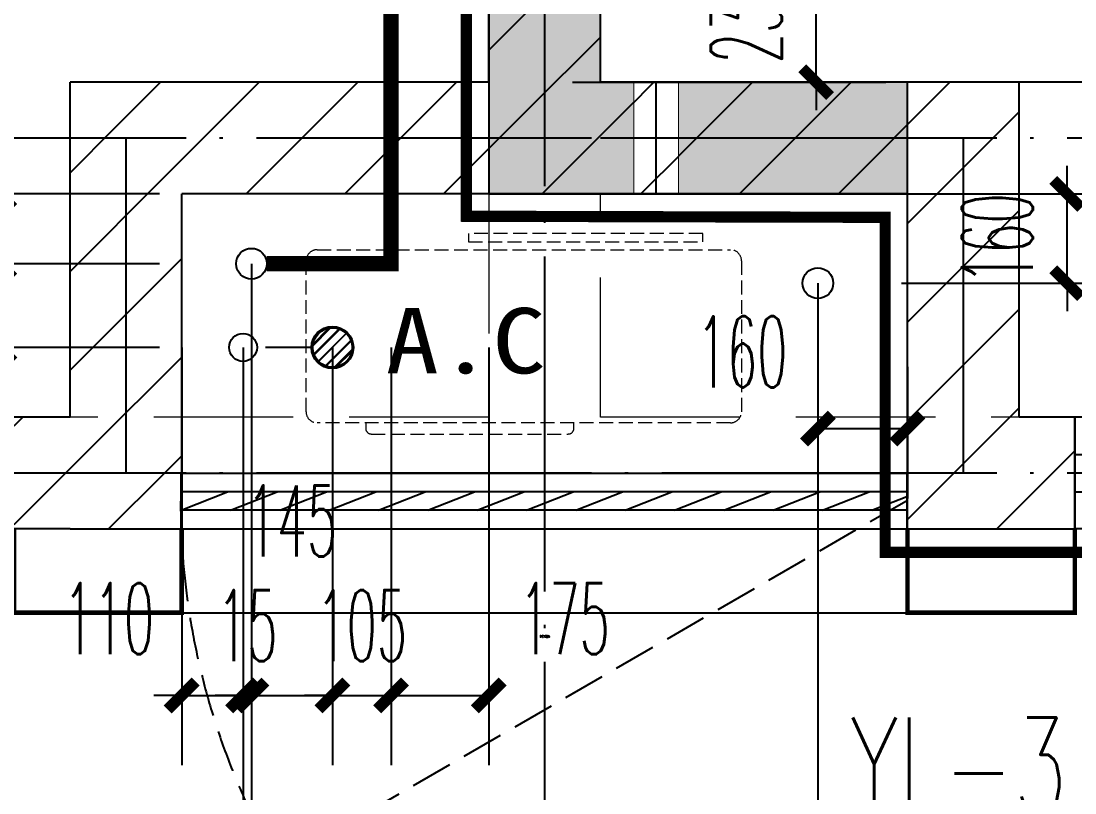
# Model space of a CAD drawing. Extents: x 27938 to 1507990, y 110129 to 923079.
# Drawn here: x 1209626 to 1211514, y 580251 to 581634 of the extents above; entities that cross this region are included whole.
import ezdxf

# ---------------------------------------------------------------- set-up
doc = ezdxf.new("R2010")
doc.units = 0
doc.header["$LTSCALE"] = 1000
doc.header["$MEASUREMENT"] = 0
doc.linetypes.add('DASH', pattern=[0.35, 0.25, -0.1])
doc.linetypes.add('DOTE', pattern=[2.4200000000000004, 2, -0.2, 0.02, -0.2])
for name, color, linetype in [('----建筑底图', 8, 'Continuous'), ('3.5方案汇报，与郭总、侯月琴确定户型_t8$0$2020.03.04 -1安徽标准化洋房户型(UA）_t8_t8$0$看线', 154, 'Continuous'), ('COLUMN', 9, 'Continuous'), ('DIM_SYMB', 3, 'Continuous'), ('DIM_凝结', 150, 'Continuous'), ('DIM_废水', 31, 'Continuous'), ('DIM_雨水', 4, 'Continuous'), ('DOTE', 1, 'Continuous'), ('EQUIP_地漏', 7, 'Continuous'), ('PIPE-废水', 31, 'TG_F'), ('PUB_HATCH', 8, 'Continuous'), ('VPIPE-凝结', 150, 'N'), ('VPIPE-废水', 31, 'Continuous'), ('VPIPE-雨水', 4, 'Y'), ('WALL', 9, 'Continuous'), ('WINDOW', 4, 'Continuous'), ('WINDOW_TEXT', 7, 'Continuous'), ('机电标识类', 1, 'Continuous'), ('看线', 251, 'Continuous')]:
    doc.layers.add(name, color=color, linetype=linetype)
doc.layers.add('S-L主梁线', color=4, linetype='DASH', plot=False)
for name, color, linetype, lineweight in [('平面-空调室内机', 176, 'Continuous', 9), ('平面-空调预留孔', 173, 'Continuous', 15), ('空调', 76, 'Continuous', 13)]:
    doc.layers.add(name, color=color, linetype=linetype, lineweight=lineweight)
doc.styles.add('_TCH_DIM_T3', font='SIMPLEX.shx', dxfattribs={"width": 0.4941176470588236, "bigfont": 'GBCBIG.shx'})
doc.styles.add('_TCH_WINDOW', font='SIMPLEX.shx', dxfattribs={"width": 0.7, "height": 3.5, "bigfont": 'GBCBIG.shx'})
doc.styles.add('_TWT_SERIAL', font='SIMPLEX', dxfattribs={"width": 0.8, "height": 3.5, "bigfont": 'HZTXT'})
doc.styles.get("Standard").update_dxf_attribs({"font": 'gbenor.shx', "bigfont": 'gbcbig.shx'})
doc.styles.add('TG_LINETYPE', font='SIMPLEX', dxfattribs={"width": 0.8, "height": 3, "bigfont": 'HZTXT'})
doc.styles.add('黑体', font='simhei.ttf')
doc.linetypes.add('N', pattern='A,3,-0.2,["N",Standard,S=0.25,R=0,X=-0.1,Y=-0.115],-0.2', length=3.4)
doc.linetypes.add('TG_F', pattern='A,2,-0.3,["F",TG_LINETYPE,S=0.1,R=0,X=-0.23,Y=-0.15],0', length=2.3)
doc.linetypes.add('Y', pattern='A,3,-0.2,["Y",Standard,S=0.25,R=0,X=-0.1,Y=-0.115],-0.2', length=3.4)
doc.dimstyles.new('_TWT_ARCH&&50', dxfattribs={"dimtxt": 127.5, "dimasz": 50, "dimexe": 125, "dimexo": 150, "dimgap": 61.25000000000001, "dimtad": 1, "dimdec": 0, "dimzin": 0, "dimdsep": 46, "dimtxsty": '_TCH_DIM_T3', "dimblk": 'ARCHTICK', "dimcen": 0.09, "dimclrt": 7, "dimazin": 2, "dimtfac": 1, "dimtdec": 0, "dimtix": 1, "dimtmove": 2, "dimatfit": 3, "dimfxl": 1, "dimtolj": 1, "dimtzin": 0, "dimarcsym": 0})
pattern_1 = [(45, (0, 89.755675), (-88.38838300365748, 88.3883830036575), [])]

# ---------------------------------------------------------------- blocks, each defined once
blk = doc.blocks.new('GFDGFSDFGD')
at = {"layer": 'PUB_HATCH'}
blk.add_hatch(color=256, dxfattribs=at).paths.add_polyline_path([(430566.578403281, 364323.7167694948), (430566.578403281, 364523.7167694647), (430016.5903762192, 364523.7167694846), (430016.5903769424, 365973.7087152099), (429816.5903769735, 365973.7087152099), (429816.5903762192, 364323.7167694846)])
at = {"layer": 'COLUMN', "color": 6}
for p, q in [((429816.5903769735, 365973.7087152099), (429816.5903762192, 364323.7167694846)), ((430016.5903762192, 364523.7167694846), (430016.5903769424, 365973.7087152099)), ((430566.578403281, 364523.7167694647), (430016.5903762192, 364523.7167694846)), ((430566.578403281, 364323.7167694948), (430566.578403281, 364523.7167694647)), ((429816.5903762192, 364323.7167694846), (430566.578403281, 364323.7167694948))]:
    blk.add_line(p, q, dxfattribs=at)
blk = doc.blocks.new('dongkong')
blk.add_wipeout([(-603756.0415179721, 210770.96306340612), (-603756.0415180603, 210570.80961624245), (-603836.0415181214, 210570.80961593534), (-603836.0415181519, 210770.96306307407)])
at = {"layer": '机电标识类', "color": 250, "linetype": 'DASH', "ltscale": 400}
for p, q in [((-603796.0415180789, 210770.9630630909), (-603796.0415180789, 210570.8096162414)), ((-603896.0415180789, 210670.6929921169), (-603696.0415180789, 210670.6929921169))]:
    blk.add_line(p, q, dxfattribs=at)
at = {"layer": '空调', "color": 6, "linetype": 'DASH', "const_width": 2}
blk.add_lwpolyline([(-603756.0415180789, 210770.9630630909), (-603756.0415180789, 210570.8096162414), (-603836.0415180789, 210570.8096162414), (-603836.0415180789, 210770.9630630909)], close=True, dxfattribs=at)
blk = doc.blocks.new('$TwtSys$00000141')
at = {"color": 1}
for p, q in [((-47.09803151780761, 3.836055847277748), (-5.041545145413693, 45.89254221967349)), ((-47.09803151780761, 3.836055847277748), (-5.041545145413693, 45.89254221967349)), ((-43.60958444554853, -17.52724007043071), (17.52724007042889, 43.60958444554853)), ((-43.60958444554853, -17.52724007043071), (17.52724007042889, 43.60958444554853)), ((-33.23401871576607, -33.23401871577153), (33.23401871576607, 33.23401871576425)), ((-33.23401871576607, -33.23401871576971), (33.23401871576607, 33.23401871576425)), ((-16.17805684451741, -43.53063328177632), (43.79137317708955, 16.43879673983065)), ((-16.17805684451741, -43.53063328177632), (43.79137317708955, 16.43879673983247)), ((5.715553844029273, -46.12975947626182), (46.12974035062325, -5.715572969671484)), ((5.715553844029273, -46.12975947626182), (46.12974035062325, -5.715572969671484))]:
    blk.add_line(p, q, dxfattribs=at)
blk.add_circle((0, -1.818989403545856e-12), 47, dxfattribs=at)
blk.add_circle((0, -1.818989403545856e-12), 47, dxfattribs=at)
blk = doc.blocks.new('gsergvr')
at = {"layer": '平面-空调预留孔', "linetype": 'DASH', "ltscale": 0.1}
for p, q in [((34075.40689820799, 17176.21177392045), (34075.40689820799, 17166.21177392045)), ((34448.2425664645, 17166.21177392045), (34448.2425664645, 17176.21177392045)), ((34085.40689820799, 17156.21177392045), (34438.2425664645, 17156.21177392045))]:
    blk.add_line(p, q, dxfattribs=at)
blk.add_lwpolyline([(34679.34183939642, 17515.32109233934), (34259.5236940319, 17515.32109233934), (34259.5236940319, 17500.20703668251), (34679.34183939642, 17500.20703668251)], close=True, dxfattribs=at)
blk.add_lwpolyline([(34728.55383313683, 17176.21177392068), (33988.55383313683, 17176.21177392045, -0.414213562373517), (33968.55383313683, 17196.21177392045), (33968.5538331373, 17466.21177392045, -0.414213562372746), (33988.5538331373, 17486.21177392045), (34728.55383313636, 17486.21177392045, -0.4142135623727947), (34748.55383313636, 17466.21177392045), (34748.55383313683, 17196.21177392091, -0.4142135623733224)], format="xyb", close=True, dxfattribs=at)
for centre, start, end in [((34085.40689820799, 17166.21177392045), 180, 270), ((34438.2425664645, 17166.21177392045), 270, 0)]:
    blk.add_arc(centre, 10, start, end, dxfattribs=at)
at = {"layer": '平面-空调预留孔', "color": 251, "linetype": 'DASH', "ltscale": 0.1, "true_color": 0x636466, "style": '黑体', "width": 1.2}
blk.add_text('A.C', height=117.045, dxfattribs=at).set_placement((34110.94965887904, 17264.83656359856))
blk = doc.blocks.new('rtyryrtyeeretee')
at = {"layer": '平面-空调预留孔'}
blk.add_blockref('gsergvr', (635673.4605407391, 326705.7952499206), dxfattribs=at)
blk = doc.blocks.new('GDGDRGDGDRGDR')
blk.add_blockref('rtyryrtyeeretee', (-240152.5894561801, 97240.07148390624))
blk = doc.blocks.new('$WINLIB2D$00000001')
at = {"color": 0}
for points in [[(-0.4999999999999964, 0.5000000000000142), (-0.4999999999999964, -0.4999999999999858)], [(-0.4999999999999964, 0.5000000000000142), (0.5000000000000036, 0.5000000000000142)], [(0.5000000000000036, -0.4999999999999858), (0.5000000000000036, 0.5000000000000142)], [(0.5000000000000036, 0.1666666666666714), (-0.4999999999999964, 0.1666666666666714)], [(0.5000000000000036, -0.1666666666666572), (-0.4999999999999964, -0.1666666666666572)], [(-0.4999999999999964, -0.4999999999999858), (0.5000000000000036, -0.4999999999999858)]]:
    blk.add_lwpolyline(points, dxfattribs=at)
blk = doc.blocks.new('$WINLIB2D$00000039')
at = {"color": 0}
for points in [[(-0.4999999999983409, 0.5000000000445652), (-0.4999999999999964, -0.4999999999999716)], [(0.5000000000016591, 0.4999999999536158), (-0.4999999999983409, 0.5000000000445652)], [(0.4999999999983338, -0.5000000000463842), (0.4999999999999609, 0.4999999999999432)], [(-0.499999999999428, 0.1666666667124446), (0.500000000000572, 0.1666666666205998)], [(-0.3838834764901549, -0.166666666632409), (-0.4479860405916831, 0.1666666667079113)], [(-0.3158924398378069, -0.166666666637866), (-0.3799950039392748, 0.1666666667006353)], [(-0.2479014031851996, -0.166666666645142), (-0.3120039672867243, 0.1666666666951784)], [(-0.1799103665328481, -0.1666666666505989), (-0.2440129306343159, 0.1666666666887977)], [(-0.1119193298802692, -0.1666666666569512), (-0.1760218939817904, 0.1666666666824455)], [(-0.04392829322788927, -0.1666666666633319), (-0.1080308573293216, 0.1666666666760648)], [(0.02406274342471804, -0.1666666666696841), (-0.04003982067680312, 0.1666666666697125)], [(0.09205378007703402, -0.1666666666751411), (0.02795121597557682, 0.1666666666642556)], [(0.1600448167296129, -0.1666666666815217), (0.0959422526280953, 0.1666666666578749)], [(0.2280358533819644, -0.166666666687874), (0.163933289280525, 0.1666666666505989)], [(0.2960268900345753, -0.1666666666942547), (0.231924325933047, 0.1666666666460657)], [(0.3640179266869801, -0.1666666667006069), (0.2999153625854838, 0.166666666639685)], [(0.4320089633395341, -0.1666666667060639), (0.3679063992380058, 0.166666666632409)], [(0.4999999999916831, -0.1666666667115209), (0.4358974358904746, 0.1666666666260568)], [(-0.4518745131427302, -0.1666666666260284), (-0.5000000000072298, 0.08358586507802102)], [(-0.500000000000572, -0.1666666666214951), (0.499999999999428, -0.1666666667124446)], [(0.4999999999983338, -0.5000000000463842), (-0.5000000000016662, -0.4999999999554348)]]:
    blk.add_lwpolyline(points, dxfattribs=at)
blk = doc.blocks.new('A$C149A4CC3')
at = {"layer": 'PUB_HATCH'}
h = blk.add_hatch(dxfattribs=at)
h.set_pattern_fill('普通砖', color=256, scale=50, style=0)
h.set_pattern_definition(pattern_1)
h.paths.add_polyline_path([(-16350.00000030082, -25810.08435450756), (-16350.00000030361, -25710.08434673009), (-16483.33333363682, -25710.08434951892), (-16550.00000030025, -25810.08435091346)])
at = {"color": 8, "const_width": 8}
for points in [[(-16650.00000030105, -25810.08486939088), (-16650.00000030105, -25960.08486939088), (-16350.00000030105, -25960.08486939088), (-16350.00000029732, -25810.08435568755)], [(-15050.00000041653, -25810.08486932964), (-15050.00000041653, -25960.08486932964), (-14750.00000041653, -25960.08486932964), (-14750.00000041281, -25810.08435562631)]]:
    blk.add_lwpolyline(points, dxfattribs=at)
at = {"layer": '3.5方案汇报，与郭总、侯月琴确定户型_t8$0$2020.03.04 -1安徽标准化洋房户型(UA）_t8_t8$0$看线', "color": 8, "ltscale": 10}
blk.add_line((-12600.00000029523, -25010.08435593644), (-14850.00000061467, -25010.08435590059), dxfattribs=at)
at = {"layer": 'DOTE', "color": 169, "linetype": 'DOTE', "ltscale": 0.3}
for p, q in [((-15699.78308988456, -16610.08434715238), (-15700.02147604118, -26899.48234673277)), ((25039.89799962282, -25110.08434673282), (-25818.76699962281, -25110.08434673282)), ((-16449.96563801519, -25110.08434673276), (-16449.97852375335, -25710.08434673276)), ((-14949.9957043922, -25110.08434673276), (-14949.98281865404, -25710.08434673276)), ((25039.89799962282, -25710.08434673282), (-25818.76699962281, -25710.08434673276))]:
    blk.add_line(p, q, dxfattribs=at)
at = {"layer": 'VPIPE-凝结', "color": 8, "ltscale": 0.1}
blk.add_lwpolyline([(-16117.60000049847, -25485.08435736666), (-16200.00000027881, -25485.08435556624)], dxfattribs=at)
at = {"layer": 'WALL', "color": 8}
for p, q in [((-16350.00000030082, -25810.08435450756), (-16350.00000030361, -25710.08434673009)), ((-16550.00000030025, -25810.08435091346), (-16649.99999576691, -25810.08435509383)), ((-16550.00000030082, -25810.08435451315), (-16550.00000030025, -25810.08435091346)), ((-16550.00000030082, -25810.08435451315), (-16350.00000030082, -25810.08435450756)), ((-15050.00000029308, -25810.08435492829), (-14750.00000072889, -25810.0843549283))]:
    blk.add_line(p, q, dxfattribs=at)
at = {"layer": 'WINDOW', "color": 8, "linetype": 'DASH', "ltscale": 0.3}
blk.add_lwpolyline([(-15051.92378895264, -25760.0843544848), (-16177.75681387912, -26410.08435448795, -0.1316524976281984), (-16351.92378893332, -25760.08435448003)], format="xyb", dxfattribs=at)
at = {"layer": '看线', "color": 8, "ltscale": 0.5}
blk.add_lwpolyline([(-16350.00000030105, -25960.08486939577), (-15050.00000041653, -25960.08486939577)], dxfattribs=at)
at = {"color": 8}
blk.add_blockref('GFDGFSDFGD', (-445616.5786988664, -389533.8091794208), dxfattribs=at)
at = {"layer": 'EQUIP_地漏', "color": 8, "xscale": 0.8, "yscale": 0.8, "zscale": 0.8}
blk.add_blockref('$TwtSys$00000141', (-16080.00000049849, -25485.08435736666), dxfattribs=at)
at = {"layer": 'WINDOW', "color": 8}
ref = blk.add_blockref('$WINLIB2D$00000039', (-15700.96189462545, -25760.08435450291), dxfattribs=dict(at, xscale=1299.999999983003, yscale=-100, zscale=1299.999999983003, rotation=180))
ref.add_attrib('A', 'BYC1322b', (-15708.46189462533, -26004.70935452334), dxfattribs={"layer": 'WINDOW_TEXT', "color": 8, "ltscale": 0.5, "height": 4.25, "style": '_TCH_WINDOW', "width": 0.4941176470588236})
at = {"layer": '平面-空调室内机', "color": 8, "ltscale": 0.3, "rotation": 180}
blk.add_blockref('dongkong', (-619295.944843007, 185560.7252606784), dxfattribs=at)
at = {"color": 8, "linetype": 'DASH', "ltscale": 0.8, "const_width": 20}
blk.add_lwpolyline([(-14839.99898536177, -13020.08434792334), (-14839.99898393685, -14670.08434783138), (-16940.00000092911, -14670.08434769692), (-16940.00000091607, -15470.08435546752), (-18640.00000035611, -15470.08435546275), (-18640.00000048906, -16470.08435553045), (-20160.00000045518, -16470.08435557876), (-20160.00000047975, -15470.08435566269), (-23339.99999742268, -15470.08435546857), (-23339.99999803479, -16470.08435543819), (-25139.99999982852, -16470.08435532777), (-25139.9999996688, -24650.08435557463), (-22160.00000056915, -24650.08435531799), (-22160.0000005943, -24050.08434774348), (-15839.99961122498, -24050.08434784733), (-15839.98793711653, -25250.09283952595), (-15090.00000029581, -25250.08478523022), (-15090.0000002716, -25850.08435492183), (-9908.973917921423, -25850.08435449965)], dxfattribs=at)
at = {"color": 8}
blk.add_blockref('GDGDRGDGDRGDR', (-445616.5787024723, -466742.1709177166), dxfattribs=at)
at = {"layer": 'PUB_HATCH'}
h = blk.add_hatch(dxfattribs=at)
h.set_pattern_fill('普通砖', color=256, scale=50, style=0)
h.set_pattern_definition(pattern_1)
h.paths.add_polyline_path([(-15700.00000033203, -25076.75102229229), (-15600.00000033034, -25010.08435563366), (-15600.00000036322, -23910.08434784515), (-15733.33333369147, -23910.084347851), (-15800.00000036023, -24010.08434784629), (-15800.00000033034, -25010.0843556176)])
h = blk.add_hatch(dxfattribs=at)
h.set_pattern_fill('普通砖', color=256, scale=50, style=0)
h.set_pattern_definition(pattern_1)
h.paths.add_polyline_path([(-15700.00000033203, -25076.75102229229), (-15800.00000033034, -25010.0843556176), (-16550.0000003243, -25010.08435555729), (-16350.0000003184, -25210.08435557332), (-15700.0000003354, -25210.08435562561)])
h = blk.add_hatch(dxfattribs=at)
h.set_pattern_fill('普通砖', color=256, scale=50, style=0)
h.set_pattern_definition(pattern_1)
h.paths.add_polyline_path([(-16483.33333363682, -25710.08434951897), (-16350.00000030361, -25710.08434672993), (-16350.0000003184, -25210.08435557332), (-16550.0000003243, -25010.08435555729), (-16550.00000030661, -25610.08435091336)])
h = blk.add_hatch(dxfattribs=at)
h.set_pattern_fill('普通砖', color=256, scale=50, style=0)
h.set_pattern_definition(pattern_1)
h.paths.add_polyline_path([(-15050.0000003173, -25210.08435567794), (-14850.00000032525, -25010.08435569397), (-15600.00000033034, -25010.08435563366), (-15700.00000033203, -25076.75102229229), (-15700.0000003354, -25210.08435562561)])
h = blk.add_hatch(dxfattribs=at)
h.set_pattern_fill('普通砖', color=256, scale=50, style=0)
h.set_pattern_definition(pattern_1)
h.paths.add_polyline_path([(-15050.00000029308, -25810.08435492829), (-14850.00000030103, -25610.0843549283), (-14850.00000032525, -25010.08435569397), (-15050.0000003173, -25210.08435567794)])
h = blk.add_hatch(dxfattribs=at)
h.set_pattern_fill('普通砖', color=256, scale=50, style=0)
h.set_pattern_definition(pattern_1)
h.paths.add_polyline_path([(-16483.33333363682, -25710.08434951897), (-16550.00000030661, -25610.08435091336), (-16650.00000412785, -25610.08435509383), (-16649.99999576691, -25810.08435509383), (-16550.00000030025, -25810.08435091346)])
h = blk.add_hatch(dxfattribs=at)
h.set_pattern_fill('普通砖', color=256, scale=50, style=0)
h.set_pattern_definition(pattern_1)
h.paths.add_polyline_path([(-15050.00000029308, -25810.08435492829), (-14750.00000072889, -25810.0843549283), (-14750.00000072889, -25610.08435492829), (-14850.00000030103, -25610.0843549283)])
at = {"layer": 'WALL', "color": 8}
for p, q in [((-15600.00000033034, -25010.08435563366), (-15600.00000036322, -23910.08434784515)), ((-15800.00000033034, -25010.0843556176), (-15800.00000036023, -24010.08434784629)), ((-15800.00000033034, -25010.0843556176), (-16550.0000003243, -25010.08435555729)), ((-16550.00000030661, -25610.08435091336), (-16550.0000003243, -25010.08435555729)), ((-14850.00000032525, -25010.08435569397), (-15600.00000033034, -25010.08435563366)), ((-14850.00000030103, -25610.0843549283), (-14850.00000032525, -25010.08435569397)), ((-15700.0000003354, -25210.08435562561), (-16350.0000003184, -25210.08435557332)), ((-16350.00000030361, -25710.08434672993), (-16350.0000003184, -25210.08435557332)), ((-15050.0000003173, -25210.08435567794), (-15700.0000003354, -25210.08435562561)), ((-15050.00000029308, -25810.08435492829), (-15050.0000003173, -25210.08435567794)), ((-16550.00000030661, -25610.08435091336), (-16650.00000412785, -25610.08435509383)), ((-14750.00000072889, -25610.08435492829), (-14850.00000030103, -25610.0843549283)), ((-14750.00000072889, -25810.0843549283), (-14750.00000072889, -25610.08435492829))]:
    blk.add_line(p, q, dxfattribs=at)
at = {"layer": 'WINDOW', "color": 8}
ref = blk.add_blockref('$WINLIB2D$00000001', (-13950.00000072888, -25710.08435492829), dxfattribs=dict(at, xscale=-1600, yscale=-200, zscale=-1600))
ref.add_attrib('A', 'TC1617', (-13955.25000071153, -25432.31425005948), dxfattribs={"layer": 'WINDOW_TEXT', "color": 8, "ltscale": 0.5, "height": 4.25, "style": '_TCH_WINDOW', "width": 0.4941176470588236})
blk = doc.blocks.new('A$C63B2058D')
at = {"layer": 'S-L主梁线', "color": 0, "linetype": 'DASH', "lineweight": 18}
for p, q in [((1050.012162230909, -4200.007457080937), (-1400.000000527361, -4200.007467363903)), ((-2149.98799468606, -4400.007467135438), (-2149.987866137817, -4799.835890419781)), ((-1949.987866137817, -4799.835890419781), (-1949.98799468606, -4400.007467135438)), ((-1400.000000527361, -4400.007466906914), (1150.012162687955, -4400.007456166903)), ((-2149.987866137817, -4799.835890419781), (-7749.987895953585, -4799.835890419781)), ((4249.987865046016, -4799.835890419781), (-1949.987866137817, -4799.835890419781))]:
    blk.add_line(p, q, dxfattribs=at)
at = {"layer": 'S-L主梁线', "color": 0, "linetype": 'ByBlock', "lineweight": 18}
blk.add_line((-7849.987833280116, -4999.835890419781), (10149.98783285124, -4999.835890419781), dxfattribs=at)
blk = doc.blocks.new('_ArchTick')
at = {"color": 0, "linetype": 'ByBlock', "const_width": 0.4}
blk.add_lwpolyline([(-0.5, -0.5), (0.5, 0.5)], dxfattribs=at)
blk = doc.blocks.new('*D397')
at = {"layer": 'Defpoints', "color": 0}
for p in [(1211053.212430378, 581164.1274014534), (1211213.606702161, 581164.1274014604), (1211213.606702161, 580903.5760000006)]:
    blk.add_point(p, dxfattribs=at)
at = {"layer": 'DIM_SYMB', "color": 0, "lineweight": -2}
for p, q in [((1211053.212430378, 581014.1274014534), (1211053.212430378, 580778.5760000006)), ((1211213.606702161, 581014.1274014604), (1211213.606702161, 580778.5760000006)), ((1211053.212430378, 580903.5760000006), (1211213.606702161, 580903.5760000006))]:
    blk.add_line(p, q, dxfattribs=at)
at = {"layer": 'DIM_SYMB', "color": 0, "lineweight": -2, "xscale": 50, "yscale": 50, "zscale": 50, "rotation": 180}
blk.add_blockref('_ArchTick', (1211053.212430378, 580903.5760000006), dxfattribs=at)
at = {"layer": 'DIM_SYMB', "color": 0, "lineweight": -2, "xscale": 50, "yscale": 50, "zscale": 50}
blk.add_blockref('_ArchTick', (1211213.606702161, 580903.5760000006), dxfattribs=at)
at = {"layer": 'DIM_SYMB', "color": 7, "insert": (1210917.462430383, 581041.0759999916), "char_height": 127.5, "attachment_point": 5, "style": '_TCH_DIM_T3'}
blk.add_mtext('\\A1;160', dxfattribs=at)
blk = doc.blocks.new('*D398')
at = {"layer": 'Defpoints', "color": 0}
for p in [(1211053.212430376, 581323.9676015999), (1211499.751, 581323.9676015999), (1211053.212430378, 581164.1274014534)]:
    blk.add_point(p, dxfattribs=at)
at = {"layer": 'DIM_SYMB', "color": 0, "lineweight": -2}
for p, q in [((1211499.751, 581323.9676015999), (1211499.751, 581373.9676015999)), ((1211203.212430376, 581323.9676015999), (1211624.751, 581323.9676015999)), ((1211499.751, 581164.1274014534), (1211499.751, 581323.9676015999)), ((1211203.212430378, 581164.1274014534), (1211624.751, 581164.1274014534)), ((1211499.751, 581164.1274014534), (1211499.751, 581114.1274014534))]:
    blk.add_line(p, q, dxfattribs=at)
at = {"layer": 'DIM_SYMB', "color": 0, "lineweight": -2, "xscale": 50, "yscale": 50, "zscale": 50}
for p, rotation in [((1211499.751, 581323.9676015999), 270), ((1211499.751, 581164.1274014534), 90)]:
    blk.add_blockref('_ArchTick', p, dxfattribs=dict(at, rotation=rotation))
at = {"layer": 'DIM_SYMB', "color": 7, "insert": (1211374.751, 581244.0475015268), "char_height": 127.5, "attachment_point": 5, "rotation": 90, "style": '_TCH_DIM_T3'}
blk.add_mtext('\\A1;160', dxfattribs=at)
blk = doc.blocks.new('*D399')
at = {"layer": 'Defpoints', "color": 0}
for p in [(1210288.71002771, 581198.975655962), (1210463.618379889, 581198.975655962), (1210463.618379889, 580425.6769999999)]:
    blk.add_point(p, dxfattribs=at)
at = {"layer": 'DIM_SYMB', "color": 0, "lineweight": -2}
for p, q in [((1210288.71002771, 581048.975655962), (1210288.71002771, 580300.6769999999)), ((1210463.618379889, 581048.975655962), (1210463.618379889, 580300.6769999999)), ((1210288.71002771, 580425.6769999999), (1210463.618379889, 580425.6769999999))]:
    blk.add_line(p, q, dxfattribs=at)
at = {"layer": 'DIM_SYMB', "color": 0, "lineweight": -2, "xscale": 50, "yscale": 50, "zscale": 50, "rotation": 180}
blk.add_blockref('_ArchTick', (1210288.71002771, 580425.6769999999), dxfattribs=at)
at = {"layer": 'DIM_SYMB', "color": 0, "lineweight": -2, "xscale": 50, "yscale": 50, "zscale": 50}
blk.add_blockref('_ArchTick', (1210463.618379889, 580425.6769999999), dxfattribs=at)
at = {"layer": 'DIM_SYMB', "color": 7, "insert": (1210599.368379889, 580563.1769999999), "char_height": 127.5, "attachment_point": 5, "style": '_TCH_DIM_T3'}
blk.add_mtext('\\A1;175', dxfattribs=at)
blk = doc.blocks.new('*D400')
at = {"layer": 'Defpoints', "color": 0}
for p in [(1210183.606701974, 581198.975655962), (1210288.71002771, 581198.975655962), (1210288.71002771, 580425.6769999999)]:
    blk.add_point(p, dxfattribs=at)
at = {"layer": 'DIM_SYMB', "color": 0, "lineweight": -2}
for p, q in [((1210183.606701974, 581048.975655962), (1210183.606701974, 580300.6769999999)), ((1210288.71002771, 581048.975655962), (1210288.71002771, 580300.6769999999)), ((1210183.606701974, 580425.6769999999), (1210133.606701974, 580425.6769999999)), ((1210183.606701974, 580425.6769999999), (1210288.71002771, 580425.6769999999)), ((1210288.71002771, 580425.6769999999), (1210338.71002771, 580425.6769999999))]:
    blk.add_line(p, q, dxfattribs=at)
at = {"layer": 'DIM_SYMB', "color": 0, "lineweight": -2, "xscale": 50, "yscale": 50, "zscale": 50}
blk.add_blockref('_ArchTick', (1210183.606701974, 580425.6769999999), dxfattribs=at)
at = {"layer": 'DIM_SYMB', "color": 0, "lineweight": -2, "xscale": 50, "yscale": 50, "zscale": 50, "rotation": 180}
blk.add_blockref('_ArchTick', (1210288.71002771, 580425.6769999999), dxfattribs=at)
at = {"layer": 'DIM_SYMB', "color": 7, "insert": (1210236.158364842, 580550.6769999999), "char_height": 127.5, "attachment_point": 5, "style": '_TCH_DIM_T3'}
blk.add_mtext('\\A1;105', dxfattribs=at)
blk = doc.blocks.new('*D401')
at = {"layer": 'Defpoints', "color": 0}
for p in [(1210038.606702194, 581198.975655962), (1210183.606701974, 581198.975655962), (1210183.606701974, 580425.6769999999)]:
    blk.add_point(p, dxfattribs=at)
at = {"layer": 'DIM_SYMB', "color": 0, "lineweight": -2}
for p, q in [((1210038.606702194, 581048.975655962), (1210038.606702194, 580300.6769999999)), ((1210183.606701974, 581048.975655962), (1210183.606701974, 580300.6769999999)), ((1210038.606702194, 580425.6769999999), (1210183.606701974, 580425.6769999999))]:
    blk.add_line(p, q, dxfattribs=at)
at = {"layer": 'DIM_SYMB', "color": 0, "lineweight": -2, "xscale": 50, "yscale": 50, "zscale": 50, "rotation": 180}
blk.add_blockref('_ArchTick', (1210038.606702194, 580425.6769999999), dxfattribs=at)
at = {"layer": 'DIM_SYMB', "color": 0, "lineweight": -2, "xscale": 50, "yscale": 50, "zscale": 50}
blk.add_blockref('_ArchTick', (1210183.606701974, 580425.6769999999), dxfattribs=at)
at = {"layer": 'DIM_SYMB', "color": 7, "insert": (1210111.106702084, 580738.1769999999), "char_height": 127.5, "attachment_point": 5, "style": '_TCH_DIM_T3'}
blk.add_mtext('\\A1;145', dxfattribs=at)
blk = doc.blocks.new('*D402')
at = {"layer": 'Defpoints', "color": 0}
for p in [(1210023.606702193, 581198.975655962), (1210038.606702194, 581198.975655962), (1210038.606702194, 580425.6769999999)]:
    blk.add_point(p, dxfattribs=at)
at = {"layer": 'DIM_SYMB', "color": 0, "lineweight": -2}
for p, q in [((1210023.606702193, 581048.975655962), (1210023.606702193, 580300.6769999999)), ((1210038.606702194, 581048.975655962), (1210038.606702194, 580300.6769999999)), ((1210023.606702193, 580425.6769999999), (1209973.606702193, 580425.6769999999)), ((1210023.606702193, 580425.6769999999), (1210038.606702194, 580425.6769999999)), ((1210038.606702194, 580425.6769999999), (1210088.606702194, 580425.6769999999))]:
    blk.add_line(p, q, dxfattribs=at)
at = {"layer": 'DIM_SYMB', "color": 0, "lineweight": -2, "xscale": 50, "yscale": 50, "zscale": 50}
blk.add_blockref('_ArchTick', (1210023.606702193, 580425.6769999999), dxfattribs=at)
at = {"layer": 'DIM_SYMB', "color": 0, "lineweight": -2, "xscale": 50, "yscale": 50, "zscale": 50, "rotation": 180}
blk.add_blockref('_ArchTick', (1210038.606702194, 580425.6769999999), dxfattribs=at)
at = {"layer": 'DIM_SYMB', "color": 7, "insert": (1210031.106702194, 580550.6769999999), "char_height": 127.5, "attachment_point": 5, "style": '_TCH_DIM_T3'}
blk.add_mtext('\\A1;15', dxfattribs=at)
blk = doc.blocks.new('*D403')
at = {"layer": 'Defpoints', "color": 0}
for p in [(1209913.606702162, 581198.975655962), (1210023.606702193, 581198.975655962), (1210023.606702193, 580425.6769999999)]:
    blk.add_point(p, dxfattribs=at)
at = {"layer": 'DIM_SYMB', "color": 0, "lineweight": -2}
for p, q in [((1209913.606702162, 581048.975655962), (1209913.606702162, 580300.6769999999)), ((1210023.606702193, 581048.975655962), (1210023.606702193, 580300.6769999999)), ((1209913.606702162, 580425.6769999999), (1209863.606702162, 580425.6769999999)), ((1209913.606702162, 580425.6769999999), (1210023.606702193, 580425.6769999999)), ((1210023.606702193, 580425.6769999999), (1210073.606702193, 580425.6769999999))]:
    blk.add_line(p, q, dxfattribs=at)
at = {"layer": 'DIM_SYMB', "color": 0, "lineweight": -2, "xscale": 50, "yscale": 50, "zscale": 50}
blk.add_blockref('_ArchTick', (1209913.606702162, 580425.6769999999), dxfattribs=at)
at = {"layer": 'DIM_SYMB', "color": 0, "lineweight": -2, "xscale": 50, "yscale": 50, "zscale": 50, "rotation": 180}
blk.add_blockref('_ArchTick', (1210023.606702193, 580425.6769999999), dxfattribs=at)
at = {"layer": 'DIM_SYMB', "color": 7, "insert": (1209783.106702162, 580563.1769999999), "char_height": 127.5, "attachment_point": 5, "style": '_TCH_DIM_T3'}
blk.add_mtext('\\A1;110', dxfattribs=at)
blk = doc.blocks.new('*D404')
at = {"layer": 'Defpoints', "color": 0}
for p in [(1209586.941999993, 581198.9756559631), (1210023.606702205, 581198.9756559631), (1210023.606702193, 581048.9756559618)]:
    blk.add_point(p, dxfattribs=at)
at = {"layer": 'DIM_SYMB', "color": 0, "lineweight": -2}
for p, q in [((1209873.606702205, 581198.9756559631), (1209461.941999993, 581198.9756559631)), ((1209586.941999993, 581048.9756559618), (1209586.941999993, 581198.9756559631)), ((1209873.606702193, 581048.9756559618), (1209461.941999993, 581048.9756559618))]:
    blk.add_line(p, q, dxfattribs=at)
at = {"layer": 'DIM_SYMB', "color": 0, "lineweight": -2, "xscale": 50, "yscale": 50, "zscale": 50}
for p, rotation in [((1209586.941999993, 581198.9756559631), 90), ((1209586.941999993, 581048.9756559618), 270)]:
    blk.add_blockref('_ArchTick', p, dxfattribs=dict(at, rotation=rotation))
at = {"layer": 'DIM_SYMB', "color": 7, "insert": (1209449.441999976, 580911.4756560081), "char_height": 127.5, "attachment_point": 5, "rotation": 90, "style": '_TCH_DIM_T3'}
blk.add_mtext('\\A1;150', dxfattribs=at)
blk = doc.blocks.new('*D405')
at = {"layer": 'Defpoints', "color": 0}
for p in [(1209586.942000004, 581323.9756559462), (1210023.606702216, 581323.9756559462), (1210023.606702205, 581198.9756559634)]:
    blk.add_point(p, dxfattribs=at)
at = {"layer": 'DIM_SYMB', "color": 0, "lineweight": -2}
for p, q in [((1209873.606702216, 581323.9756559462), (1209461.942000004, 581323.9756559462)), ((1209586.942000004, 581198.9756559634), (1209586.942000004, 581323.9756559462)), ((1209873.606702205, 581198.9756559634), (1209461.942000004, 581198.9756559634))]:
    blk.add_line(p, q, dxfattribs=at)
at = {"layer": 'DIM_SYMB', "color": 0, "lineweight": -2, "xscale": 50, "yscale": 50, "zscale": 50}
for p, rotation in [((1209586.942000004, 581323.9756559462), 90), ((1209586.942000004, 581198.9756559634), 270)]:
    blk.add_blockref('_ArchTick', p, dxfattribs=dict(at, rotation=rotation))
at = {"layer": 'DIM_SYMB', "color": 7, "insert": (1209449.44200002, 581461.4756559922), "char_height": 127.5, "attachment_point": 5, "rotation": 90, "style": '_TCH_DIM_T3'}
blk.add_mtext('\\A1;125', dxfattribs=at)
blk = doc.blocks.new('*D406')
at = {"layer": 'Defpoints', "color": 0}
for p in [(1210463.51002792, 581753.9756638211), (1211050.109, 581753.9756638211), (1210463.51002792, 581523.9756559248)]:
    blk.add_point(p, dxfattribs=at)
at = {"layer": 'DIM_SYMB', "color": 0, "lineweight": -2}
for p, q in [((1211050.109, 581753.9756638211), (1211050.109, 581803.9756638211)), ((1210613.51002792, 581753.9756638211), (1211175.109, 581753.9756638211)), ((1211050.109, 581523.9756559248), (1211050.109, 581753.9756638211)), ((1210613.51002792, 581523.9756559248), (1211175.109, 581523.9756559248)), ((1211050.109, 581523.9756559248), (1211050.109, 581473.9756559248))]:
    blk.add_line(p, q, dxfattribs=at)
at = {"layer": 'DIM_SYMB', "color": 0, "lineweight": -2, "xscale": 50, "yscale": 50, "zscale": 50}
for p, rotation in [((1211050.109, 581753.9756638211), 270), ((1211050.109, 581523.9756559248), 90)]:
    blk.add_blockref('_ArchTick', p, dxfattribs=dict(at, rotation=rotation))
at = {"layer": 'DIM_SYMB', "color": 7, "insert": (1210925.109, 581638.975659873), "char_height": 127.5, "attachment_point": 5, "rotation": 90, "style": '_TCH_DIM_T3'}
blk.add_mtext('\\A1;230', dxfattribs=at)

msp = doc.modelspace()

# ---------------------------------------------------------------- block references
at = {"layer": '----建筑底图'}
msp.add_blockref('A$C149A4CC3', (1226263.606702472, 606534.0600115282), dxfattribs=at)

# ---------------------------------------------------------------- next in the draw order: hatches: boundary and pattern name
at = {"layer": 'PIPE-废水'}
for points in [[(1210288.71002773, 581198.9756557844), (1210288.71002771, 581185.225655962), (1210302.460027755, 581185.2256560704)], [(1210288.71002773, 581198.9756557844), (1210302.46002771, 581198.975655962), (1210302.460027755, 581185.2256560704)]]:
    msp.add_hatch(color=256, dxfattribs=at).paths.add_polyline_path(points)

# ---------------------------------------------------------------- next in the draw order: linework, layer by layer
at = {"layer": 'DIM_凝结'}
msp.add_line((1210023.606702193, 581048.9756559619), (1210023.606702193, 579885.182), dxfattribs=at)
at = {"layer": 'DIM_废水'}
msp.add_line((1210038.606702194, 581198.975655962), (1210038.606702194, 579589.1540000001), dxfattribs=at)
at = {"layer": 'DIM_雨水'}
msp.add_line((1211053.212430378, 581164.1274014534), (1211053.212430378, 580141.1710000001), dxfattribs=at)
at = {"layer": 'PIPE-废水', "ltscale": 0.25, "const_width": 27.5}
for points in [[(1210288.71002771, 581198.975655962), (1210288.71002771, 581706.975663821)], [(1210066.106702194, 581198.975655962), (1210288.71002771, 581198.975655962)]]:
    msp.add_lwpolyline(points, dxfattribs=at)
at = {"layer": 'VPIPE-凝结'}
msp.add_circle((1210023.606702193, 581048.9756559619), 25, dxfattribs=at)
at = {"layer": 'VPIPE-废水'}
msp.add_circle((1210038.606702194, 581198.975655962), 27.5, dxfattribs=at)
at = {"layer": 'VPIPE-雨水'}
msp.add_circle((1211053.212430378, 581164.1274014534), 27.5, dxfattribs=at)

# ---------------------------------------------------------------- next in the draw order: block references
at = {"layer": 'EQUIP_地漏', "xscale": 0.75, "yscale": 0.75, "zscale": 0.75}
msp.add_blockref('$TwtSys$00000141', (1210183.606701974, 581048.9756541615), dxfattribs=at)
at = {"layer": 'S-L主梁线', "color": 225, "linetype": 'ByBlock', "lineweight": 18}
msp.add_blockref('A$C63B2058D', (1212613.606707373, 585723.9756636247), dxfattribs=at)

# ---------------------------------------------------------------- next in the draw order: texts
at = {"layer": 'DIM_雨水', "color": 7, "style": '_TWT_SERIAL', "width": 0.6400000000000001}
msp.add_text('YL-3', height=175, dxfattribs=at).set_placement((1211110.995428524, 580211.1710000001))

# ---------------------------------------------------------------- next in the draw order: dimensions: what is measured, and where the dimension line sits
at = {"layer": 'DIM_SYMB'}
for p1, p2, distance, picture, middle in [((1210463.51002792, 581523.9756559248), (1210463.51002792, 581753.9756638211), -586.5989720800426, '*D406', (1210925.109, 581638.975659873)), ((1211053.212430378, 581164.1274014534), (1211053.212430376, 581323.9676015999), -446.5385696238373, '*D398', (1211374.751, 581244.0475015268)), ((1210023.606702193, 581198.975655962), (1210038.606702194, 581198.975655962), -773.2986559621058, '*D402', (1210031.106702194, 580550.6769999999)), ((1210183.606701974, 581198.975655962), (1210288.71002771, 581198.975655962), -773.2986559621058, '*D400', (1210236.158364842, 580550.6769999999))]:
    dim = msp.add_aligned_dim(p1=p1, p2=p2, distance=distance, dimstyle='_TWT_ARCH&&50', dxfattribs=at)
    dim.commit()
    dim.dimension.update_dxf_attribs({"geometry": picture, "text_midpoint": middle})
for base, p1, p2, angle, picture, middle in [((1209586.942000004, 581323.9756559462), (1210023.606702205, 581198.9756559634), (1210023.606702216, 581323.9756559462), 89.99999999498408, '*D405', (1209449.44200002, 581461.4756559922)), ((1209586.941999993, 581198.9756559631), (1210023.606702193, 581048.9756559618), (1210023.606702205, 581198.9756559631), 89.99999999537539, '*D404', (1209449.441999976, 580911.4756560081)), ((1210023.606702193, 580425.6769999999), (1209913.606702162, 581198.975655962), (1210023.606702193, 581198.975655962), 0, '*D403', (1209783.106702162, 580563.1769999999)), ((1210183.606701974, 580425.6769999999), (1210038.606702194, 581198.975655962), (1210183.606701974, 581198.975655962), 0, '*D401', (1210111.106702084, 580738.1769999999)), ((1210463.618379889, 580425.6769999999), (1210288.71002771, 581198.975655962), (1210463.618379889, 581198.975655962), 0, '*D399', (1210599.368379889, 580563.1769999999)), ((1211213.606702161, 580903.5760000006), (1211053.212430378, 581164.1274014534), (1211213.606702161, 581164.1274014604), 2.4951414550621735e-09, '*D397', (1210917.462430383, 581041.0759999916))]:
    dim = msp.add_linear_dim(base=base, p1=p1, p2=p2, angle=angle, dimstyle='_TWT_ARCH&&50', dxfattribs=at)
    dim.commit()
    dim.dimension.update_dxf_attribs({"geometry": picture, "text_midpoint": middle, "dimtype": 129})

doc.saveas('drawing.dxf')
